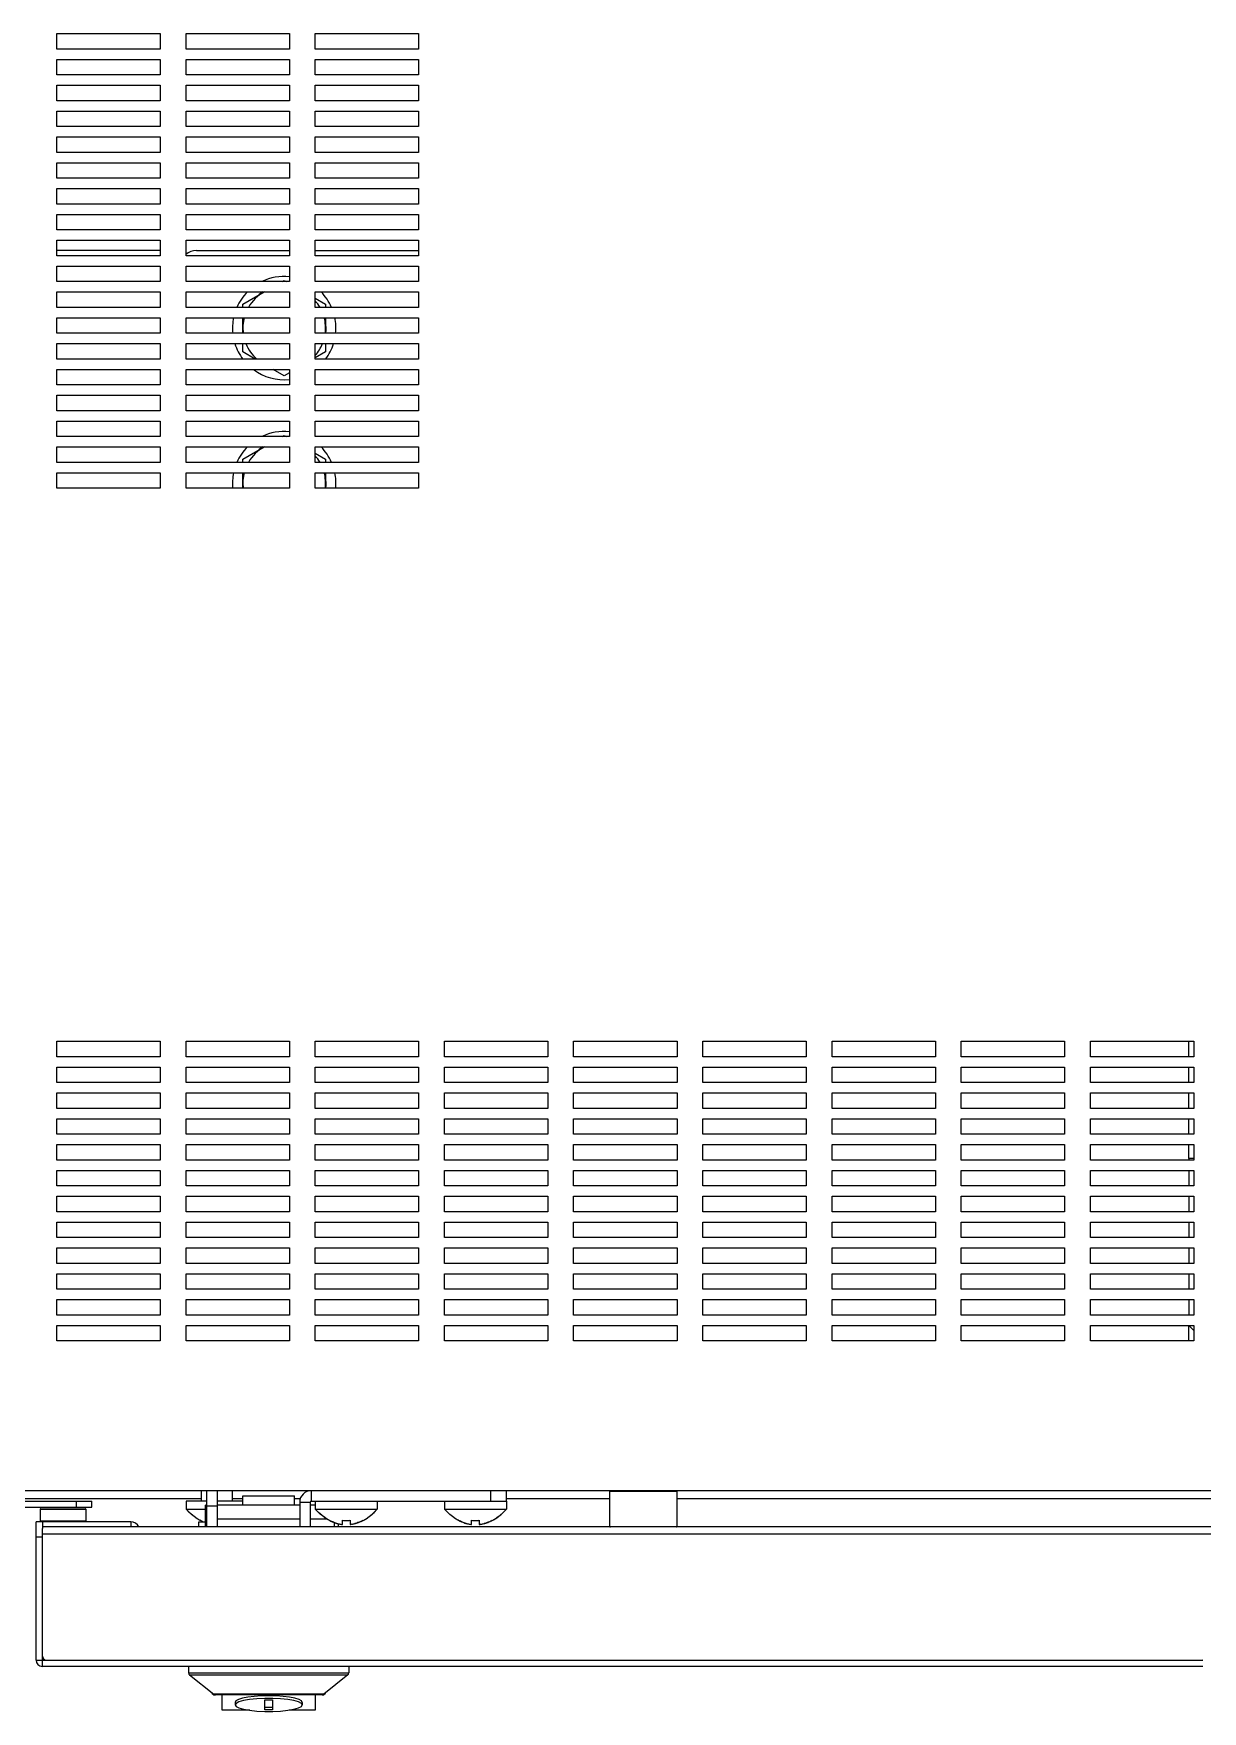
# Model space of a CAD drawing. Header units: millimetres. Extents: x 0 to 301, y -1 to 129.
# Drawn here: x 50.49 to 73.11, y -0.87 to 31.6 of the extents above; entities that cross this region are included whole.
import ezdxf

# ---------------------------------------------------------------- set-up
doc = ezdxf.new("R2010")
doc.units = ezdxf.units.MM
for name, color, linetype in [('2301-06360_0', 7, 'Continuous'), ('2302-02394_0', 7, 'Continuous'), ('2401-00124-M10-30HMC_0', 7, 'Continuous'), ('2401-00460-M6-12PSTTHC_0', 7, 'Continuous'), ('2404-00011-D10D20-P_0', 7, 'Continuous'), ('2404-00019-D10_0', 7, 'Continuous'), ('4204-00441-MS731-1_0', 7, 'Continuous'), ('4207-49039_0', 7, 'Continuous'), ('4207-49040_0', 7, 'Continuous'), ('4209-00048_0', 7, 'Continuous'), ('4209-00140_0', 7, 'Continuous'), ('4212-06741_0', 7, 'Continuous'), ('4212-14541_0', 7, 'Continuous'), ('4212-14557_0', 7, 'Continuous'), ('4212-14559_1_0', 7, 'Continuous'), ('4212-14578_1_0', 7, 'Continuous'), ('4212-14578_2_0', 7, 'Continuous'), ('4212-14578_5_0', 7, 'Continuous'), ('4212-14578_6_0', 7, 'Continuous'), ('4212-20365_0', 7, 'Continuous')]:
    doc.layers.add(name, color=color, linetype=linetype)

msp = doc.modelspace()

# ---------------------------------------------------------------- linework, layer by layer
at = {"layer": '2301-06360_0', "color": 7, "linetype": 'Continuous'}
for p, q in [((72.84, 9.83), (72.84, 9.8)), ((72.84, 9.6), (72.84, 9.3)), ((72.84, 9.1), (72.84, 8.8)), ((72.84, 8.6), (72.84, 8.3)), ((72.84, 8.1), (72.84, 7.8)), ((72.84, 7.6), (72.84, 7.3)), ((72.84, 7.1), (72.84, 6.8)), ((72.84, 6.6), (72.94, 6.5))]:
    msp.add_line(p, q, dxfattribs=at)
at = {"layer": '2302-02394_0', "color": 7, "linetype": 'Continuous'}
for p, q in [((72.84, 11.8), (72.84, 12.1)), ((72.84, 11.3), (72.84, 11.6)), ((72.84, 10.8), (72.84, 11.1)), ((72.84, 10.3), (72.84, 10.6)), ((72.84, 9.83), (72.84, 10.1)), ((72.94, 9.83), (72.84, 9.83))]:
    msp.add_line(p, q, dxfattribs=at)
at = {"layer": '2401-00124-M10-30HMC_0', "color": 7, "linetype": 'Continuous'}
for p, q in [((55.299, 26.8), (55.34, 26.824)), ((55.34, 26.824), (55.381, 26.8)), ((54.54, 26.362), (54.952, 26.6)), ((54.54, 26.3), (54.54, 26.362)), ((55.94, 26.477), (56.14, 26.362)), ((56.14, 26.362), (56.14, 26.3)), ((54.54, 25.8), (54.54, 26.1)), ((56.14, 26.1), (56.14, 25.8)), ((54.54, 25.438), (54.54, 25.6)), ((54.779, 25.3), (54.54, 25.438)), ((56.14, 25.438), (55.94, 25.323)), ((56.14, 25.6), (56.14, 25.438)), ((55.34, 24.976), (55.126, 25.1)), ((55.44, 25.034), (55.34, 24.976)), ((55.299, 23.8), (55.34, 23.824)), ((55.34, 23.824), (55.381, 23.8)), ((54.54, 23.362), (54.952, 23.6)), ((55.94, 23.477), (56.14, 23.362)), ((54.54, 23.3), (54.54, 23.362)), ((54.54, 22.8), (54.54, 23.1)), ((56.14, 23.362), (56.14, 23.3)), ((56.14, 23.1), (56.14, 22.8))]:
    msp.add_line(p, q, dxfattribs=at)
for centre, start, end in [((55.34, 25.9), 118.8068, 149.9072), ((55.34, 25.9), 30.0928, 41.3007), ((55.34, 25.9), 165.4872, 187.1938), ((55.34, 25.9), 352.8062, 14.5128), ((55.34, 25.9), 202.0879, 228.7473), ((55.34, 25.9), 318.6993, 337.9121), ((55.34, 22.9), 118.8068, 149.9072), ((55.34, 22.9), 30.0928, 41.3007), ((55.34, 22.9), 165.4872, 187.1938), ((55.34, 22.9), 352.8062, 14.5128)]:
    msp.add_arc(centre, 0.8, start, end, dxfattribs=at)
at = {"layer": '2401-00460-M6-12PSTTHC_0', "color": 7, "linetype": 'Continuous'}
for p, q in [((53.74, 3.2), (53.74, 3.4)), ((54.34, 3.2), (54.34, 3.4)), ((53.44, 3.2), (53.44, 3.04)), ((53.84, 3.2), (53.44, 3.2)), ((53.503, 2.979), (53.44, 3.04)), ((53.44, 3.04), (53.815, 3.04)), ((53.565, 2.925), (53.503, 2.979)), ((53.599, 2.899), (53.545, 2.942)), ((53.628, 2.878), (53.565, 2.925)), ((54.54, 3.2), (54.04, 3.2)), ((55.94, 3.2), (55.94, 3.04)), ((56.003, 2.979), (55.94, 3.04)), ((55.94, 3.04), (57.14, 3.04)), ((56.065, 2.925), (56.003, 2.979)), ((56.099, 2.899), (56.045, 2.942)), ((56.128, 2.878), (56.065, 2.925)), ((56.952, 2.878), (57.015, 2.925)), ((56.981, 2.899), (57.035, 2.942)), ((57.015, 2.925), (57.077, 2.979)), ((57.077, 2.979), (57.14, 3.04)), ((57.14, 3.2), (57.14, 3.04)), ((58.44, 3.2), (58.44, 3.04)), ((58.503, 2.979), (58.44, 3.04)), ((58.44, 3.04), (59.64, 3.04)), ((58.565, 2.925), (58.503, 2.979)), ((58.599, 2.899), (58.545, 2.942)), ((58.628, 2.878), (58.565, 2.925)), ((59.452, 2.878), (59.515, 2.925)), ((59.481, 2.899), (59.535, 2.942)), ((59.515, 2.925), (59.577, 2.979)), ((59.577, 2.979), (59.64, 3.04)), ((59.64, 3.2), (59.64, 3.04)), ((53.656, 2.859), (53.599, 2.899)), ((53.689, 2.838), (53.628, 2.878)), ((53.715, 2.824), (53.656, 2.859)), ((53.715, 2.824), (53.689, 2.838)), ((53.715, 2.824), (53.715, 2.828)), ((53.715, 2.828), (53.74, 2.815)), ((53.717, 2.827), (53.715, 2.828)), ((53.74, 2.815), (53.771, 2.8)), ((56.156, 2.859), (56.099, 2.899)), ((56.189, 2.838), (56.128, 2.878)), ((56.215, 2.824), (56.156, 2.859)), ((56.215, 2.824), (56.189, 2.838)), ((56.215, 2.824), (56.215, 2.828)), ((56.217, 2.827), (56.215, 2.828)), ((56.373, 2.763), (56.39, 2.759)), ((56.388, 2.759), (56.405, 2.756)), ((56.404, 2.756), (56.419, 2.753)), ((56.419, 2.753), (56.435, 2.75)), ((56.434, 2.75), (56.45, 2.748)), ((56.45, 2.748), (56.465, 2.746)), ((56.465, 2.746), (56.465, 2.828)), ((56.615, 2.828), (56.615, 2.746)), ((56.615, 2.746), (56.63, 2.748)), ((56.646, 2.75), (56.63, 2.748)), ((56.645, 2.75), (56.661, 2.753)), ((56.661, 2.753), (56.676, 2.756)), ((56.675, 2.756), (56.692, 2.759)), ((56.69, 2.759), (56.707, 2.763)), ((56.836, 2.813), (56.865, 2.828)), ((56.865, 2.824), (56.924, 2.859)), ((56.865, 2.824), (56.891, 2.838)), ((56.865, 2.828), (56.865, 2.824)), ((56.891, 2.838), (56.952, 2.878)), ((56.924, 2.859), (56.981, 2.899)), ((58.656, 2.859), (58.599, 2.899)), ((58.689, 2.838), (58.628, 2.878)), ((58.715, 2.824), (58.656, 2.859)), ((58.715, 2.824), (58.689, 2.838)), ((58.715, 2.824), (58.715, 2.828)), ((58.717, 2.827), (58.715, 2.828)), ((58.873, 2.763), (58.89, 2.759)), ((58.888, 2.759), (58.905, 2.756)), ((58.904, 2.756), (58.919, 2.753)), ((58.919, 2.753), (58.935, 2.75)), ((58.934, 2.75), (58.95, 2.748)), ((58.95, 2.748), (58.965, 2.746)), ((58.965, 2.746), (58.965, 2.828)), ((59.115, 2.828), (59.115, 2.746)), ((59.115, 2.746), (59.13, 2.748)), ((59.146, 2.75), (59.13, 2.748)), ((59.145, 2.75), (59.161, 2.753)), ((59.161, 2.753), (59.176, 2.756)), ((59.175, 2.756), (59.192, 2.759)), ((59.19, 2.759), (59.207, 2.763)), ((59.336, 2.813), (59.365, 2.828)), ((59.365, 2.824), (59.424, 2.859)), ((59.365, 2.824), (59.391, 2.838)), ((59.365, 2.828), (59.365, 2.824)), ((59.391, 2.838), (59.452, 2.878)), ((59.424, 2.859), (59.481, 2.899))]:
    msp.add_line(p, q, dxfattribs=at)
for points in [[(53.545, 2.942), (53.492, 2.989), (53.44, 3.04)], [(56.045, 2.942), (55.992, 2.989), (55.94, 3.04)], [(57.035, 2.942), (57.088, 2.989), (57.14, 3.04)], [(58.545, 2.942), (58.492, 2.989), (58.44, 3.04)], [(59.535, 2.942), (59.588, 2.989), (59.64, 3.04)], [(56.215, 2.828), (56.244, 2.813), (56.27, 2.801), (56.293, 2.791), (56.315, 2.782), (56.336, 2.775), (56.355, 2.768), (56.375, 2.763)], [(56.358, 2.767), (56.34, 2.773), (56.321, 2.78), (56.3, 2.788), (56.278, 2.797), (56.256, 2.807), (56.24, 2.815)], [(56.465, 2.828), (56.484, 2.826), (56.503, 2.825), (56.522, 2.824), (56.541, 2.824), (56.559, 2.824), (56.578, 2.825), (56.596, 2.826), (56.615, 2.828)], [(56.705, 2.763), (56.722, 2.767), (56.74, 2.773), (56.759, 2.78), (56.78, 2.788), (56.802, 2.797), (56.824, 2.807), (56.84, 2.815)], [(56.836, 2.813), (56.81, 2.801), (56.787, 2.791), (56.765, 2.782), (56.744, 2.775), (56.725, 2.768), (56.707, 2.763)], [(58.715, 2.828), (58.744, 2.813), (58.77, 2.801), (58.793, 2.791), (58.815, 2.782), (58.836, 2.775), (58.855, 2.768), (58.875, 2.763)], [(58.858, 2.767), (58.84, 2.773), (58.821, 2.78), (58.8, 2.788), (58.778, 2.797), (58.756, 2.807), (58.74, 2.815)], [(58.965, 2.828), (58.984, 2.826), (59.003, 2.825), (59.022, 2.824), (59.041, 2.824), (59.059, 2.824), (59.078, 2.825), (59.096, 2.826), (59.115, 2.828)], [(59.205, 2.763), (59.222, 2.767), (59.24, 2.773), (59.259, 2.78), (59.28, 2.788), (59.302, 2.797), (59.324, 2.807), (59.34, 2.815)], [(59.336, 2.813), (59.31, 2.801), (59.287, 2.791), (59.265, 2.782), (59.244, 2.775), (59.225, 2.768), (59.207, 2.763)]]:
    msp.add_lwpolyline(points, dxfattribs=at)
at = {"layer": '2404-00011-D10D20-P_0', "color": 7, "linetype": 'Continuous'}
for centre, start, end in [((55.34, 25.9), 84.2431, 115.6956), ((55.34, 25.9), 135.431, 156.3958), ((55.34, 25.9), 23.6042, 44.569), ((55.34, 25.9), 168.4341, 185.7515), ((55.34, 25.9), 354.2485, 11.5659), ((55.34, 25.9), 197.4793, 216.9796), ((55.34, 25.9), 323.0204, 342.5207), ((55.34, 25.9), 233.3255, 275.7569), ((55.34, 22.9), 84.2431, 115.6956), ((55.34, 22.9), 135.431, 156.3958), ((55.34, 22.9), 23.6042, 44.569), ((55.34, 22.9), 168.4341, 185.7515), ((55.34, 22.9), 354.2485, 11.5659)]:
    msp.add_arc(centre, 1, start, end, dxfattribs=at)
at = {"layer": '2404-00019-D10_0', "color": 7, "linetype": 'Continuous'}
for p, q in [((54.534, 25.976), (54.54, 25.976)), ((54.534, 22.976), (54.54, 22.976))]:
    msp.add_line(p, q, dxfattribs=at)
for centre, start, end in [((55.34, 25.9), 120.0549, 128.6347), ((55.34, 25.9), 171.4932, 187.108), ((55.34, 25.9), 352.8932, 8.1511), ((55.34, 22.9), 120.0549, 128.6347), ((55.34, 22.9), 171.4932, 187.108), ((55.34, 22.9), 352.8932, 8.1511)]:
    msp.add_arc(centre, 0.81, start, end, dxfattribs=at)
at = {"layer": '4204-00441-MS731-1_0', "color": 7, "linetype": 'Continuous'}
for p, q in [((54.54, 3.12), (54.54, 3.3)), ((54.54, 3.3), (55.54, 3.3)), ((55.54, 3.12), (55.54, 3.3)), ((53.69, 2.7), (53.69, 2.8)), ((53.69, 2.8), (53.815, 2.8)), ((56.39, 2.7), (56.39, 2.759)), ((53.49, 0), (53.49, -0.126)), ((56.59, 0), (56.59, -0.126)), ((53.49, -0.126), (56.59, -0.126)), ((53.509, -0.165), (53.976, -0.539)), ((53.509, -0.165), (56.571, -0.165)), ((56.571, -0.165), (56.104, -0.539)), ((56.104, -0.539), (53.976, -0.539)), ((56.072, -0.55), (54.008, -0.55)), ((54.14, -0.85), (54.14, -0.55)), ((54.965, -0.843), (54.965, -0.647)), ((54.965, -0.647), (55.115, -0.647)), ((55.115, -0.647), (55.115, -0.843)), ((55.94, -0.55), (55.94, -0.85)), ((54.672, -0.85), (54.14, -0.85)), ((54.39, -0.696), (54.39, -0.745)), ((54.409, -0.715), (54.39, -0.745)), ((55.115, -0.794), (54.965, -0.794)), ((55.115, -0.843), (54.965, -0.843)), ((55.94, -0.85), (55.433, -0.85)), ((55.69, -0.745), (55.671, -0.715)), ((55.69, -0.696), (55.69, -0.745))]:
    msp.add_line(p, q, dxfattribs=at)
for points in [[(55.69, -0.696), (55.674, -0.668), (55.626, -0.641), (55.548, -0.617), (55.445, -0.596), (55.322, -0.581), (55.185, -0.572), (55.04, -0.569), (54.895, -0.572), (54.758, -0.581), (54.635, -0.596), (54.532, -0.617), (54.454, -0.641), (54.406, -0.668), (54.39, -0.696)], [(55.671, -0.715), (55.616, -0.686), (55.527, -0.66), (55.409, -0.64), (55.27, -0.626), (55.118, -0.618), (54.962, -0.618), (54.81, -0.626), (54.671, -0.64), (54.553, -0.66), (54.464, -0.686), (54.409, -0.715)], [(54.39, -0.745), (54.409, -0.776), (54.464, -0.804), (54.553, -0.83), (54.671, -0.85)], [(54.671, -0.85), (54.81, -0.864), (54.962, -0.872), (55.118, -0.872), (55.27, -0.864)], [(55.27, -0.864), (55.409, -0.85), (55.527, -0.83), (55.616, -0.804), (55.671, -0.776), (55.69, -0.745)]]:
    msp.add_lwpolyline(points, dxfattribs=at)
for centre, start, end in [((53.54, -0.126), 180, 231.3402), ((56.54, -0.126), 308.6598, 360), ((53.99, -0.5), 195.2742, 270), ((54.008, -0.5), 231.3402, 270), ((56.072, -0.5), 270, 308.6598), ((56.09, -0.5), 270, 344.7258)]:
    msp.add_arc(centre, 0.05, start, end, dxfattribs=at)
at = {"layer": '4207-49039_0', "color": 7, "linetype": 'Continuous'}
msp.add_line((52.94, 27.4), (50.94, 27.4), dxfattribs=at)
at = {"layer": '4207-49040_0', "color": 7, "linetype": 'Continuous'}
for p, q in [((53.64, 27.4), (55.44, 27.4)), ((55.94, 27.4), (57.94, 27.4))]:
    msp.add_line(p, q, dxfattribs=at)
msp.add_arc((53.64, 27.1), 0.3, 90, 132.0032, dxfattribs=at)
at = {"layer": '4209-00048_0', "color": 7, "linetype": 'Continuous'}
for p, q in [((50.62, 3.04), (50.62, 2.81)), ((50.62, 3.04), (51.5, 3.04)), ((50.63, 3.05), (51.49, 3.05)), ((51.5, 3.04), (51.5, 2.81)), ((51.5, 2.81), (50.62, 2.81))]:
    msp.add_line(p, q, dxfattribs=at)
for centre, start, end in [((50.63, 3.04), 90, 180), ((51.49, 3.04), 0, 90), ((50.63, 2.81), 180, 270), ((51.49, 2.81), 270, 0)]:
    msp.add_arc(centre, 0.01, start, end, dxfattribs=at)
at = {"layer": '4209-00140_0', "color": 7, "linetype": 'Continuous'}
for p, q in [((61.64, 2.71), (61.64, 3.39)), ((61.64, 3.39), (62.94, 3.39)), ((62.94, 2.71), (62.94, 3.39)), ((61.64, 2.71), (62.94, 2.71))]:
    msp.add_line(p, q, dxfattribs=at)
for centre, start, end in [((61.65, 3.39), 90, 180), ((62.93, 3.39), 0, 90), ((61.65, 2.71), 180, 270), ((62.93, 2.71), 270, 0)]:
    msp.add_arc(centre, 0.01, start, end, dxfattribs=at)
at = {"layer": '4212-06741_0', "color": 7, "linetype": 'Continuous'}
for p, q in [((53.84, 2.7), (53.84, 3.4)), ((54.04, 3.4), (54.04, 2.7)), ((55.86, 3.4), (55.86, 3.2)), ((59.34, 3.2), (59.34, 3.4)), ((59.64, 3.2), (59.64, 3.4)), ((54.04, 3.1), (53.84, 3.1)), ((55.64, 3.18), (55.64, 2.7)), ((55.64, 3.18), (55.84, 3.18)), ((55.84, 3.18), (55.84, 2.7)), ((55.86, 3.2), (59.64, 3.2))]:
    msp.add_line(p, q, dxfattribs=at)
for radius in [0.22, 0.02]:
    msp.add_arc((55.86, 3.18), radius, 90, 180, dxfattribs=at)
at = {"layer": '4212-14541_0', "color": 7, "linetype": 'Continuous'}
for p, q in [((37.54, 3.25), (53.74, 3.25)), ((54.34, 3.25), (54.54, 3.25)), ((55.54, 3.25), (55.654, 3.25)), ((59.64, 3.25), (61.64, 3.25)), ((62.94, 3.25), (84.64, 3.25))]:
    msp.add_line(p, q, dxfattribs=at)
at = {"layer": '4212-14557_0', "color": 7, "linetype": 'Continuous'}
for p, q in [((50.94, 31.3), (50.94, 31.6)), ((50.94, 31.6), (52.94, 31.6)), ((52.94, 31.6), (52.94, 31.3)), ((53.44, 31.3), (53.44, 31.6)), ((53.44, 31.6), (55.44, 31.6)), ((55.44, 31.6), (55.44, 31.3)), ((55.94, 31.3), (55.94, 31.6)), ((55.94, 31.6), (57.94, 31.6)), ((57.94, 31.6), (57.94, 31.3)), ((52.94, 31.3), (50.94, 31.3)), ((55.44, 31.3), (53.44, 31.3)), ((57.94, 31.3), (55.94, 31.3)), ((50.94, 30.8), (50.94, 31.1)), ((50.94, 31.1), (52.94, 31.1)), ((52.94, 31.1), (52.94, 30.8)), ((53.44, 30.8), (53.44, 31.1)), ((53.44, 31.1), (55.44, 31.1)), ((55.44, 31.1), (55.44, 30.8)), ((55.94, 30.8), (55.94, 31.1)), ((55.94, 31.1), (57.94, 31.1)), ((57.94, 31.1), (57.94, 30.8)), ((52.94, 30.8), (50.94, 30.8)), ((50.94, 30.3), (50.94, 30.6)), ((50.94, 30.6), (52.94, 30.6)), ((52.94, 30.6), (52.94, 30.3)), ((55.44, 30.8), (53.44, 30.8)), ((53.44, 30.3), (53.44, 30.6)), ((53.44, 30.6), (55.44, 30.6)), ((55.44, 30.6), (55.44, 30.3)), ((57.94, 30.8), (55.94, 30.8)), ((55.94, 30.3), (55.94, 30.6)), ((55.94, 30.6), (57.94, 30.6)), ((57.94, 30.6), (57.94, 30.3)), ((52.94, 30.3), (50.94, 30.3)), ((55.44, 30.3), (53.44, 30.3)), ((57.94, 30.3), (55.94, 30.3)), ((50.94, 29.8), (50.94, 30.1)), ((50.94, 30.1), (52.94, 30.1)), ((52.94, 30.1), (52.94, 29.8)), ((53.44, 29.8), (53.44, 30.1)), ((53.44, 30.1), (55.44, 30.1)), ((55.44, 30.1), (55.44, 29.8)), ((55.94, 29.8), (55.94, 30.1)), ((55.94, 30.1), (57.94, 30.1)), ((57.94, 30.1), (57.94, 29.8)), ((52.94, 29.8), (50.94, 29.8)), ((50.94, 29.3), (50.94, 29.6)), ((50.94, 29.6), (52.94, 29.6)), ((52.94, 29.6), (52.94, 29.3)), ((55.44, 29.8), (53.44, 29.8)), ((53.44, 29.3), (53.44, 29.6)), ((53.44, 29.6), (55.44, 29.6)), ((55.44, 29.6), (55.44, 29.3)), ((57.94, 29.8), (55.94, 29.8)), ((55.94, 29.3), (55.94, 29.6)), ((55.94, 29.6), (57.94, 29.6)), ((57.94, 29.6), (57.94, 29.3)), ((52.94, 29.3), (50.94, 29.3)), ((55.44, 29.3), (53.44, 29.3)), ((57.94, 29.3), (55.94, 29.3)), ((50.94, 28.8), (50.94, 29.1)), ((50.94, 29.1), (52.94, 29.1)), ((52.94, 29.1), (52.94, 28.8)), ((53.44, 28.8), (53.44, 29.1)), ((53.44, 29.1), (55.44, 29.1)), ((55.44, 29.1), (55.44, 28.8)), ((55.94, 28.8), (55.94, 29.1)), ((55.94, 29.1), (57.94, 29.1)), ((57.94, 29.1), (57.94, 28.8)), ((52.94, 28.8), (50.94, 28.8)), ((50.94, 28.3), (50.94, 28.6)), ((50.94, 28.6), (52.94, 28.6)), ((52.94, 28.6), (52.94, 28.3)), ((55.44, 28.8), (53.44, 28.8)), ((53.44, 28.3), (53.44, 28.6)), ((53.44, 28.6), (55.44, 28.6)), ((55.44, 28.6), (55.44, 28.3)), ((57.94, 28.8), (55.94, 28.8)), ((55.94, 28.3), (55.94, 28.6)), ((55.94, 28.6), (57.94, 28.6)), ((57.94, 28.6), (57.94, 28.3)), ((52.94, 28.3), (50.94, 28.3)), ((55.44, 28.3), (53.44, 28.3)), ((57.94, 28.3), (55.94, 28.3)), ((50.94, 27.8), (50.94, 28.1)), ((50.94, 28.1), (52.94, 28.1)), ((52.94, 28.1), (52.94, 27.8)), ((53.44, 27.8), (53.44, 28.1)), ((53.44, 28.1), (55.44, 28.1)), ((55.44, 28.1), (55.44, 27.8)), ((55.94, 27.8), (55.94, 28.1)), ((55.94, 28.1), (57.94, 28.1)), ((57.94, 28.1), (57.94, 27.8)), ((52.94, 27.8), (50.94, 27.8)), ((55.44, 27.8), (53.44, 27.8)), ((57.94, 27.8), (55.94, 27.8)), ((50.94, 27.3), (50.94, 27.6)), ((50.94, 27.6), (52.94, 27.6)), ((52.94, 27.3), (50.94, 27.3)), ((52.94, 27.6), (52.94, 27.3)), ((53.44, 27.3), (53.44, 27.6)), ((53.44, 27.6), (55.44, 27.6)), ((55.44, 27.3), (53.44, 27.3)), ((55.44, 27.6), (55.44, 27.3)), ((55.94, 27.3), (55.94, 27.6)), ((55.94, 27.6), (57.94, 27.6)), ((57.94, 27.3), (55.94, 27.3)), ((57.94, 27.6), (57.94, 27.3)), ((50.94, 26.8), (50.94, 27.1)), ((50.94, 27.1), (52.94, 27.1)), ((52.94, 27.1), (52.94, 26.8)), ((53.44, 26.8), (53.44, 27.1)), ((53.44, 27.1), (55.44, 27.1)), ((55.44, 27.1), (55.44, 26.8)), ((55.94, 26.8), (55.94, 27.1)), ((55.94, 27.1), (57.94, 27.1)), ((57.94, 27.1), (57.94, 26.8)), ((52.94, 26.8), (50.94, 26.8)), ((55.44, 26.8), (53.44, 26.8)), ((57.94, 26.8), (55.94, 26.8)), ((50.94, 26.3), (50.94, 26.6)), ((50.94, 26.6), (52.94, 26.6)), ((52.94, 26.6), (52.94, 26.3)), ((53.44, 26.3), (53.44, 26.6)), ((53.44, 26.6), (55.44, 26.6)), ((55.44, 26.6), (55.44, 26.3)), ((55.94, 26.3), (55.94, 26.6)), ((55.94, 26.6), (57.94, 26.6)), ((57.94, 26.6), (57.94, 26.3)), ((52.94, 26.3), (50.94, 26.3)), ((50.94, 25.8), (50.94, 26.1)), ((50.94, 26.1), (52.94, 26.1)), ((52.94, 26.1), (52.94, 25.8)), ((55.44, 26.3), (53.44, 26.3)), ((53.44, 25.8), (53.44, 26.1)), ((53.44, 26.1), (55.44, 26.1)), ((55.44, 26.1), (55.44, 25.8)), ((57.94, 26.3), (55.94, 26.3)), ((55.94, 25.8), (55.94, 26.1)), ((55.94, 26.1), (57.94, 26.1)), ((57.94, 26.1), (57.94, 25.8)), ((52.94, 25.8), (50.94, 25.8)), ((55.44, 25.8), (53.44, 25.8)), ((57.94, 25.8), (55.94, 25.8)), ((50.94, 25.3), (50.94, 25.6)), ((50.94, 25.6), (52.94, 25.6)), ((52.94, 25.6), (52.94, 25.3)), ((53.44, 25.3), (53.44, 25.6)), ((53.44, 25.6), (55.44, 25.6)), ((55.44, 25.6), (55.44, 25.3)), ((55.94, 25.3), (55.94, 25.6)), ((55.94, 25.6), (57.94, 25.6)), ((57.94, 25.6), (57.94, 25.3)), ((52.94, 25.3), (50.94, 25.3)), ((50.94, 24.8), (50.94, 25.1)), ((50.94, 25.1), (52.94, 25.1)), ((52.94, 25.1), (52.94, 24.8)), ((55.44, 25.3), (53.44, 25.3)), ((53.44, 24.8), (53.44, 25.1)), ((53.44, 25.1), (55.44, 25.1)), ((55.44, 25.1), (55.44, 24.8)), ((57.94, 25.3), (55.94, 25.3)), ((55.94, 24.8), (55.94, 25.1)), ((55.94, 25.1), (57.94, 25.1)), ((57.94, 25.1), (57.94, 24.8)), ((52.94, 24.8), (50.94, 24.8)), ((55.44, 24.8), (53.44, 24.8)), ((57.94, 24.8), (55.94, 24.8)), ((50.94, 24.3), (50.94, 24.6)), ((50.94, 24.6), (52.94, 24.6)), ((52.94, 24.6), (52.94, 24.3)), ((53.44, 24.3), (53.44, 24.6)), ((53.44, 24.6), (55.44, 24.6)), ((55.44, 24.6), (55.44, 24.3)), ((55.94, 24.3), (55.94, 24.6)), ((55.94, 24.6), (57.94, 24.6)), ((57.94, 24.6), (57.94, 24.3)), ((52.94, 24.3), (50.94, 24.3)), ((50.94, 23.8), (50.94, 24.1)), ((50.94, 24.1), (52.94, 24.1)), ((52.94, 24.1), (52.94, 23.8)), ((55.44, 24.3), (53.44, 24.3)), ((53.44, 23.8), (53.44, 24.1)), ((53.44, 24.1), (55.44, 24.1)), ((55.44, 24.1), (55.44, 23.8)), ((57.94, 24.3), (55.94, 24.3)), ((55.94, 23.8), (55.94, 24.1)), ((55.94, 24.1), (57.94, 24.1)), ((57.94, 24.1), (57.94, 23.8)), ((52.94, 23.8), (50.94, 23.8)), ((55.44, 23.8), (53.44, 23.8)), ((57.94, 23.8), (55.94, 23.8)), ((50.94, 23.3), (50.94, 23.6)), ((50.94, 23.6), (52.94, 23.6)), ((52.94, 23.6), (52.94, 23.3)), ((53.44, 23.3), (53.44, 23.6)), ((53.44, 23.6), (55.44, 23.6)), ((55.44, 23.6), (55.44, 23.3)), ((55.94, 23.3), (55.94, 23.6)), ((55.94, 23.6), (57.94, 23.6)), ((57.94, 23.6), (57.94, 23.3)), ((52.94, 23.3), (50.94, 23.3)), ((50.94, 22.8), (50.94, 23.1)), ((50.94, 23.1), (52.94, 23.1)), ((52.94, 23.1), (52.94, 22.8)), ((55.44, 23.3), (53.44, 23.3)), ((53.44, 22.8), (53.44, 23.1)), ((53.44, 23.1), (55.44, 23.1)), ((55.44, 23.1), (55.44, 22.8)), ((57.94, 23.3), (55.94, 23.3)), ((55.94, 22.8), (55.94, 23.1)), ((55.94, 23.1), (57.94, 23.1)), ((57.94, 23.1), (57.94, 22.8)), ((52.94, 22.8), (50.94, 22.8)), ((55.44, 22.8), (53.44, 22.8)), ((57.94, 22.8), (55.94, 22.8)), ((50.94, 11.8), (50.94, 12.1)), ((50.94, 12.1), (52.94, 12.1)), ((52.94, 12.1), (52.94, 11.8)), ((53.44, 11.8), (53.44, 12.1)), ((53.44, 12.1), (55.44, 12.1)), ((55.44, 12.1), (55.44, 11.8)), ((55.94, 11.8), (55.94, 12.1)), ((55.94, 12.1), (57.94, 12.1)), ((57.94, 12.1), (57.94, 11.8)), ((58.44, 11.8), (58.44, 12.1)), ((58.44, 12.1), (60.44, 12.1)), ((60.44, 12.1), (60.44, 11.8)), ((60.94, 11.8), (60.94, 12.1)), ((60.94, 12.1), (62.94, 12.1)), ((62.94, 12.1), (62.94, 11.8)), ((63.44, 11.8), (63.44, 12.1)), ((63.44, 12.1), (65.44, 12.1)), ((65.44, 12.1), (65.44, 11.8)), ((65.94, 11.8), (65.94, 12.1)), ((65.94, 12.1), (67.94, 12.1)), ((67.94, 12.1), (67.94, 11.8)), ((68.44, 11.8), (68.44, 12.1)), ((68.44, 12.1), (70.44, 12.1)), ((70.44, 12.1), (70.44, 11.8)), ((70.94, 11.8), (70.94, 12.1)), ((70.94, 12.1), (72.94, 12.1)), ((72.94, 12.1), (72.94, 11.8)), ((52.94, 11.8), (50.94, 11.8)), ((55.44, 11.8), (53.44, 11.8)), ((57.94, 11.8), (55.94, 11.8)), ((60.44, 11.8), (58.44, 11.8)), ((62.94, 11.8), (60.94, 11.8)), ((65.44, 11.8), (63.44, 11.8)), ((67.94, 11.8), (65.94, 11.8)), ((70.44, 11.8), (68.44, 11.8)), ((72.94, 11.8), (70.94, 11.8)), ((50.94, 11.3), (50.94, 11.6)), ((50.94, 11.6), (52.94, 11.6)), ((52.94, 11.6), (52.94, 11.3)), ((53.44, 11.3), (53.44, 11.6)), ((53.44, 11.6), (55.44, 11.6)), ((55.44, 11.6), (55.44, 11.3)), ((55.94, 11.3), (55.94, 11.6)), ((55.94, 11.6), (57.94, 11.6)), ((57.94, 11.6), (57.94, 11.3)), ((58.44, 11.3), (58.44, 11.6)), ((58.44, 11.6), (60.44, 11.6)), ((60.44, 11.6), (60.44, 11.3)), ((60.94, 11.3), (60.94, 11.6)), ((60.94, 11.6), (62.94, 11.6)), ((62.94, 11.6), (62.94, 11.3)), ((63.44, 11.3), (63.44, 11.6)), ((63.44, 11.6), (65.44, 11.6)), ((65.44, 11.6), (65.44, 11.3)), ((65.94, 11.3), (65.94, 11.6)), ((65.94, 11.6), (67.94, 11.6)), ((67.94, 11.6), (67.94, 11.3)), ((68.44, 11.3), (68.44, 11.6)), ((68.44, 11.6), (70.44, 11.6)), ((70.44, 11.6), (70.44, 11.3)), ((70.94, 11.3), (70.94, 11.6)), ((70.94, 11.6), (72.94, 11.6)), ((72.94, 11.6), (72.94, 11.3)), ((52.94, 11.3), (50.94, 11.3)), ((50.94, 10.8), (50.94, 11.1)), ((50.94, 11.1), (52.94, 11.1)), ((52.94, 11.1), (52.94, 10.8)), ((55.44, 11.3), (53.44, 11.3)), ((53.44, 10.8), (53.44, 11.1)), ((53.44, 11.1), (55.44, 11.1)), ((55.44, 11.1), (55.44, 10.8)), ((57.94, 11.3), (55.94, 11.3)), ((55.94, 10.8), (55.94, 11.1)), ((55.94, 11.1), (57.94, 11.1)), ((57.94, 11.1), (57.94, 10.8)), ((60.44, 11.3), (58.44, 11.3)), ((58.44, 10.8), (58.44, 11.1)), ((58.44, 11.1), (60.44, 11.1)), ((60.44, 11.1), (60.44, 10.8)), ((62.94, 11.3), (60.94, 11.3)), ((60.94, 10.8), (60.94, 11.1)), ((60.94, 11.1), (62.94, 11.1)), ((62.94, 11.1), (62.94, 10.8)), ((65.44, 11.3), (63.44, 11.3)), ((63.44, 10.8), (63.44, 11.1)), ((63.44, 11.1), (65.44, 11.1)), ((65.44, 11.1), (65.44, 10.8)), ((67.94, 11.3), (65.94, 11.3)), ((65.94, 10.8), (65.94, 11.1)), ((65.94, 11.1), (67.94, 11.1)), ((67.94, 11.1), (67.94, 10.8)), ((70.44, 11.3), (68.44, 11.3)), ((68.44, 10.8), (68.44, 11.1)), ((68.44, 11.1), (70.44, 11.1)), ((70.44, 11.1), (70.44, 10.8)), ((72.94, 11.3), (70.94, 11.3)), ((70.94, 10.8), (70.94, 11.1)), ((70.94, 11.1), (72.94, 11.1)), ((72.94, 11.1), (72.94, 10.8)), ((52.94, 10.8), (50.94, 10.8)), ((55.44, 10.8), (53.44, 10.8)), ((57.94, 10.8), (55.94, 10.8)), ((60.44, 10.8), (58.44, 10.8)), ((62.94, 10.8), (60.94, 10.8)), ((65.44, 10.8), (63.44, 10.8)), ((67.94, 10.8), (65.94, 10.8)), ((70.44, 10.8), (68.44, 10.8)), ((72.94, 10.8), (70.94, 10.8)), ((50.94, 10.3), (50.94, 10.6)), ((50.94, 10.6), (52.94, 10.6)), ((52.94, 10.6), (52.94, 10.3)), ((53.44, 10.3), (53.44, 10.6)), ((53.44, 10.6), (55.44, 10.6)), ((55.44, 10.6), (55.44, 10.3)), ((55.94, 10.3), (55.94, 10.6)), ((55.94, 10.6), (57.94, 10.6)), ((57.94, 10.6), (57.94, 10.3)), ((58.44, 10.3), (58.44, 10.6)), ((58.44, 10.6), (60.44, 10.6)), ((60.44, 10.6), (60.44, 10.3)), ((60.94, 10.3), (60.94, 10.6)), ((60.94, 10.6), (62.94, 10.6)), ((62.94, 10.6), (62.94, 10.3)), ((63.44, 10.3), (63.44, 10.6)), ((63.44, 10.6), (65.44, 10.6)), ((65.44, 10.6), (65.44, 10.3)), ((65.94, 10.3), (65.94, 10.6)), ((65.94, 10.6), (67.94, 10.6)), ((67.94, 10.6), (67.94, 10.3)), ((68.44, 10.3), (68.44, 10.6)), ((68.44, 10.6), (70.44, 10.6)), ((70.44, 10.6), (70.44, 10.3)), ((70.94, 10.3), (70.94, 10.6)), ((70.94, 10.6), (72.94, 10.6)), ((72.94, 10.6), (72.94, 10.3)), ((52.94, 10.3), (50.94, 10.3)), ((50.94, 9.8), (50.94, 10.1)), ((50.94, 10.1), (52.94, 10.1)), ((52.94, 10.1), (52.94, 9.8)), ((55.44, 10.3), (53.44, 10.3)), ((53.44, 9.8), (53.44, 10.1)), ((53.44, 10.1), (55.44, 10.1)), ((55.44, 10.1), (55.44, 9.8)), ((57.94, 10.3), (55.94, 10.3)), ((55.94, 9.8), (55.94, 10.1)), ((55.94, 10.1), (57.94, 10.1)), ((57.94, 10.1), (57.94, 9.8)), ((60.44, 10.3), (58.44, 10.3)), ((58.44, 9.8), (58.44, 10.1)), ((58.44, 10.1), (60.44, 10.1)), ((60.44, 10.1), (60.44, 9.8)), ((62.94, 10.3), (60.94, 10.3)), ((60.94, 9.8), (60.94, 10.1)), ((60.94, 10.1), (62.94, 10.1)), ((62.94, 10.1), (62.94, 9.8)), ((65.44, 10.3), (63.44, 10.3)), ((63.44, 9.8), (63.44, 10.1)), ((63.44, 10.1), (65.44, 10.1)), ((65.44, 10.1), (65.44, 9.8)), ((67.94, 10.3), (65.94, 10.3)), ((65.94, 9.8), (65.94, 10.1)), ((65.94, 10.1), (67.94, 10.1)), ((67.94, 10.1), (67.94, 9.8)), ((70.44, 10.3), (68.44, 10.3)), ((68.44, 9.8), (68.44, 10.1)), ((68.44, 10.1), (70.44, 10.1)), ((70.44, 10.1), (70.44, 9.8)), ((72.94, 10.3), (70.94, 10.3)), ((70.94, 9.8), (70.94, 10.1)), ((70.94, 10.1), (72.94, 10.1)), ((72.94, 10.1), (72.94, 9.8)), ((52.94, 9.8), (50.94, 9.8)), ((55.44, 9.8), (53.44, 9.8)), ((57.94, 9.8), (55.94, 9.8)), ((60.44, 9.8), (58.44, 9.8)), ((62.94, 9.8), (60.94, 9.8)), ((65.44, 9.8), (63.44, 9.8)), ((67.94, 9.8), (65.94, 9.8)), ((70.44, 9.8), (68.44, 9.8)), ((72.94, 9.8), (70.94, 9.8)), ((50.94, 9.3), (50.94, 9.6)), ((50.94, 9.6), (52.94, 9.6)), ((52.94, 9.6), (52.94, 9.3)), ((53.44, 9.3), (53.44, 9.6)), ((53.44, 9.6), (55.44, 9.6)), ((55.44, 9.6), (55.44, 9.3)), ((55.94, 9.3), (55.94, 9.6)), ((55.94, 9.6), (57.94, 9.6)), ((57.94, 9.6), (57.94, 9.3)), ((58.44, 9.3), (58.44, 9.6)), ((58.44, 9.6), (60.44, 9.6)), ((60.44, 9.6), (60.44, 9.3)), ((60.94, 9.3), (60.94, 9.6)), ((60.94, 9.6), (62.94, 9.6)), ((62.94, 9.6), (62.94, 9.3)), ((63.44, 9.3), (63.44, 9.6)), ((63.44, 9.6), (65.44, 9.6)), ((65.44, 9.6), (65.44, 9.3)), ((65.94, 9.3), (65.94, 9.6)), ((65.94, 9.6), (67.94, 9.6)), ((67.94, 9.6), (67.94, 9.3)), ((68.44, 9.3), (68.44, 9.6)), ((68.44, 9.6), (70.44, 9.6)), ((70.44, 9.6), (70.44, 9.3)), ((70.94, 9.3), (70.94, 9.6)), ((70.94, 9.6), (72.94, 9.6)), ((72.94, 9.6), (72.94, 9.3)), ((52.94, 9.3), (50.94, 9.3)), ((50.94, 8.8), (50.94, 9.1)), ((50.94, 9.1), (52.94, 9.1)), ((52.94, 9.1), (52.94, 8.8)), ((55.44, 9.3), (53.44, 9.3)), ((53.44, 8.8), (53.44, 9.1)), ((53.44, 9.1), (55.44, 9.1)), ((55.44, 9.1), (55.44, 8.8)), ((57.94, 9.3), (55.94, 9.3)), ((55.94, 8.8), (55.94, 9.1)), ((55.94, 9.1), (57.94, 9.1)), ((57.94, 9.1), (57.94, 8.8)), ((60.44, 9.3), (58.44, 9.3)), ((58.44, 8.8), (58.44, 9.1)), ((58.44, 9.1), (60.44, 9.1)), ((60.44, 9.1), (60.44, 8.8)), ((62.94, 9.3), (60.94, 9.3)), ((60.94, 8.8), (60.94, 9.1)), ((60.94, 9.1), (62.94, 9.1)), ((62.94, 9.1), (62.94, 8.8)), ((65.44, 9.3), (63.44, 9.3)), ((63.44, 8.8), (63.44, 9.1)), ((63.44, 9.1), (65.44, 9.1)), ((65.44, 9.1), (65.44, 8.8)), ((67.94, 9.3), (65.94, 9.3)), ((65.94, 8.8), (65.94, 9.1)), ((65.94, 9.1), (67.94, 9.1)), ((67.94, 9.1), (67.94, 8.8)), ((70.44, 9.3), (68.44, 9.3)), ((68.44, 8.8), (68.44, 9.1)), ((68.44, 9.1), (70.44, 9.1)), ((70.44, 9.1), (70.44, 8.8)), ((72.94, 9.3), (70.94, 9.3)), ((70.94, 8.8), (70.94, 9.1)), ((70.94, 9.1), (72.94, 9.1)), ((72.94, 9.1), (72.94, 8.8)), ((52.94, 8.8), (50.94, 8.8)), ((55.44, 8.8), (53.44, 8.8)), ((57.94, 8.8), (55.94, 8.8)), ((60.44, 8.8), (58.44, 8.8)), ((62.94, 8.8), (60.94, 8.8)), ((65.44, 8.8), (63.44, 8.8)), ((67.94, 8.8), (65.94, 8.8)), ((70.44, 8.8), (68.44, 8.8)), ((72.94, 8.8), (70.94, 8.8)), ((50.94, 8.3), (50.94, 8.6)), ((50.94, 8.6), (52.94, 8.6)), ((52.94, 8.6), (52.94, 8.3)), ((53.44, 8.3), (53.44, 8.6)), ((53.44, 8.6), (55.44, 8.6)), ((55.44, 8.6), (55.44, 8.3)), ((55.94, 8.3), (55.94, 8.6)), ((55.94, 8.6), (57.94, 8.6)), ((57.94, 8.6), (57.94, 8.3)), ((58.44, 8.3), (58.44, 8.6)), ((58.44, 8.6), (60.44, 8.6)), ((60.44, 8.6), (60.44, 8.3)), ((60.94, 8.3), (60.94, 8.6)), ((60.94, 8.6), (62.94, 8.6)), ((62.94, 8.6), (62.94, 8.3)), ((63.44, 8.3), (63.44, 8.6)), ((63.44, 8.6), (65.44, 8.6)), ((65.44, 8.6), (65.44, 8.3)), ((65.94, 8.3), (65.94, 8.6)), ((65.94, 8.6), (67.94, 8.6)), ((67.94, 8.6), (67.94, 8.3)), ((68.44, 8.3), (68.44, 8.6)), ((68.44, 8.6), (70.44, 8.6)), ((70.44, 8.6), (70.44, 8.3)), ((70.94, 8.3), (70.94, 8.6)), ((70.94, 8.6), (72.94, 8.6)), ((72.94, 8.6), (72.94, 8.3)), ((52.94, 8.3), (50.94, 8.3)), ((55.44, 8.3), (53.44, 8.3)), ((57.94, 8.3), (55.94, 8.3)), ((60.44, 8.3), (58.44, 8.3)), ((62.94, 8.3), (60.94, 8.3)), ((65.44, 8.3), (63.44, 8.3)), ((67.94, 8.3), (65.94, 8.3)), ((70.44, 8.3), (68.44, 8.3)), ((72.94, 8.3), (70.94, 8.3)), ((50.94, 7.8), (50.94, 8.1)), ((50.94, 8.1), (52.94, 8.1)), ((52.94, 7.8), (50.94, 7.8)), ((52.94, 8.1), (52.94, 7.8)), ((53.44, 7.8), (53.44, 8.1)), ((53.44, 8.1), (55.44, 8.1)), ((55.44, 7.8), (53.44, 7.8)), ((55.44, 8.1), (55.44, 7.8)), ((55.94, 7.8), (55.94, 8.1)), ((55.94, 8.1), (57.94, 8.1)), ((57.94, 7.8), (55.94, 7.8)), ((57.94, 8.1), (57.94, 7.8)), ((58.44, 7.8), (58.44, 8.1)), ((58.44, 8.1), (60.44, 8.1)), ((60.44, 7.8), (58.44, 7.8)), ((60.44, 8.1), (60.44, 7.8)), ((60.94, 7.8), (60.94, 8.1)), ((60.94, 8.1), (62.94, 8.1)), ((62.94, 7.8), (60.94, 7.8)), ((62.94, 8.1), (62.94, 7.8)), ((63.44, 7.8), (63.44, 8.1)), ((63.44, 8.1), (65.44, 8.1)), ((65.44, 7.8), (63.44, 7.8)), ((65.44, 8.1), (65.44, 7.8)), ((65.94, 7.8), (65.94, 8.1)), ((65.94, 8.1), (67.94, 8.1)), ((67.94, 7.8), (65.94, 7.8)), ((67.94, 8.1), (67.94, 7.8)), ((68.44, 7.8), (68.44, 8.1)), ((68.44, 8.1), (70.44, 8.1)), ((70.44, 7.8), (68.44, 7.8)), ((70.44, 8.1), (70.44, 7.8)), ((70.94, 7.8), (70.94, 8.1)), ((70.94, 8.1), (72.94, 8.1)), ((72.94, 7.8), (70.94, 7.8)), ((72.94, 8.1), (72.94, 7.8)), ((50.94, 7.3), (50.94, 7.6)), ((50.94, 7.6), (52.94, 7.6)), ((52.94, 7.6), (52.94, 7.3)), ((53.44, 7.3), (53.44, 7.6)), ((53.44, 7.6), (55.44, 7.6)), ((55.44, 7.6), (55.44, 7.3)), ((55.94, 7.3), (55.94, 7.6)), ((55.94, 7.6), (57.94, 7.6)), ((57.94, 7.6), (57.94, 7.3)), ((58.44, 7.3), (58.44, 7.6)), ((58.44, 7.6), (60.44, 7.6)), ((60.44, 7.6), (60.44, 7.3)), ((60.94, 7.3), (60.94, 7.6)), ((60.94, 7.6), (62.94, 7.6)), ((62.94, 7.6), (62.94, 7.3)), ((63.44, 7.3), (63.44, 7.6)), ((63.44, 7.6), (65.44, 7.6)), ((65.44, 7.6), (65.44, 7.3)), ((65.94, 7.3), (65.94, 7.6)), ((65.94, 7.6), (67.94, 7.6)), ((67.94, 7.6), (67.94, 7.3)), ((68.44, 7.3), (68.44, 7.6)), ((68.44, 7.6), (70.44, 7.6)), ((70.44, 7.6), (70.44, 7.3)), ((70.94, 7.3), (70.94, 7.6)), ((70.94, 7.6), (72.94, 7.6)), ((72.94, 7.6), (72.94, 7.3)), ((52.94, 7.3), (50.94, 7.3)), ((55.44, 7.3), (53.44, 7.3)), ((57.94, 7.3), (55.94, 7.3)), ((60.44, 7.3), (58.44, 7.3)), ((62.94, 7.3), (60.94, 7.3)), ((65.44, 7.3), (63.44, 7.3)), ((67.94, 7.3), (65.94, 7.3)), ((70.44, 7.3), (68.44, 7.3)), ((72.94, 7.3), (70.94, 7.3)), ((50.94, 6.8), (50.94, 7.1)), ((50.94, 7.1), (52.94, 7.1)), ((52.94, 7.1), (52.94, 6.8)), ((53.44, 6.8), (53.44, 7.1)), ((53.44, 7.1), (55.44, 7.1)), ((55.44, 7.1), (55.44, 6.8)), ((55.94, 6.8), (55.94, 7.1)), ((55.94, 7.1), (57.94, 7.1)), ((57.94, 7.1), (57.94, 6.8)), ((58.44, 6.8), (58.44, 7.1)), ((58.44, 7.1), (60.44, 7.1)), ((60.44, 7.1), (60.44, 6.8)), ((60.94, 6.8), (60.94, 7.1)), ((60.94, 7.1), (62.94, 7.1)), ((62.94, 7.1), (62.94, 6.8)), ((63.44, 6.8), (63.44, 7.1)), ((63.44, 7.1), (65.44, 7.1)), ((65.44, 7.1), (65.44, 6.8)), ((65.94, 6.8), (65.94, 7.1)), ((65.94, 7.1), (67.94, 7.1)), ((67.94, 7.1), (67.94, 6.8)), ((68.44, 6.8), (68.44, 7.1)), ((68.44, 7.1), (70.44, 7.1)), ((70.44, 7.1), (70.44, 6.8)), ((70.94, 6.8), (70.94, 7.1)), ((70.94, 7.1), (72.94, 7.1)), ((72.94, 7.1), (72.94, 6.8)), ((52.94, 6.8), (50.94, 6.8)), ((50.94, 6.3), (50.94, 6.6)), ((50.94, 6.6), (52.94, 6.6)), ((52.94, 6.6), (52.94, 6.3)), ((55.44, 6.8), (53.44, 6.8)), ((53.44, 6.3), (53.44, 6.6)), ((53.44, 6.6), (55.44, 6.6)), ((55.44, 6.6), (55.44, 6.3)), ((57.94, 6.8), (55.94, 6.8)), ((55.94, 6.3), (55.94, 6.6)), ((55.94, 6.6), (57.94, 6.6)), ((57.94, 6.6), (57.94, 6.3)), ((60.44, 6.8), (58.44, 6.8)), ((58.44, 6.3), (58.44, 6.6)), ((58.44, 6.6), (60.44, 6.6)), ((60.44, 6.6), (60.44, 6.3)), ((62.94, 6.8), (60.94, 6.8)), ((60.94, 6.3), (60.94, 6.6)), ((60.94, 6.6), (62.94, 6.6)), ((62.94, 6.6), (62.94, 6.3)), ((65.44, 6.8), (63.44, 6.8)), ((63.44, 6.3), (63.44, 6.6)), ((63.44, 6.6), (65.44, 6.6)), ((65.44, 6.6), (65.44, 6.3)), ((67.94, 6.8), (65.94, 6.8)), ((65.94, 6.3), (65.94, 6.6)), ((65.94, 6.6), (67.94, 6.6)), ((67.94, 6.6), (67.94, 6.3)), ((70.44, 6.8), (68.44, 6.8)), ((68.44, 6.3), (68.44, 6.6)), ((68.44, 6.6), (70.44, 6.6)), ((70.44, 6.6), (70.44, 6.3)), ((72.94, 6.8), (70.94, 6.8)), ((70.94, 6.3), (70.94, 6.6)), ((70.94, 6.6), (72.94, 6.6)), ((72.94, 6.6), (72.94, 6.3)), ((52.94, 6.3), (50.94, 6.3)), ((55.44, 6.3), (53.44, 6.3)), ((57.94, 6.3), (55.94, 6.3)), ((60.44, 6.3), (58.44, 6.3)), ((62.94, 6.3), (60.94, 6.3)), ((65.44, 6.3), (63.44, 6.3)), ((67.94, 6.3), (65.94, 6.3)), ((70.44, 6.3), (68.44, 6.3)), ((72.94, 6.3), (70.94, 6.3)), ((83.39, 3.4), (17.19, 3.4))]:
    msp.add_line(p, q, dxfattribs=at)
at = {"layer": '4212-14559_1_0', "color": 7, "linetype": 'Continuous'}
for p, q in [((50.26, 3.2), (51.62, 3.2)), ((50.26, 3.08), (51.62, 3.08)), ((51.32, 3.08), (51.32, 3.2)), ((51.62, 3.08), (51.62, 3.2))]:
    msp.add_line(p, q, dxfattribs=at)
at = {"layer": '4212-14578_1_0', "color": 7, "linetype": 'Continuous'}
for p, q in [((50.54, 0.12), (50.54, 2.8)), ((50.66, 2.8), (50.54, 2.8)), ((50.66, 2.8), (50.66, 2.67)), ((50.66, 2.5), (50.54, 2.5)), ((50.66, 0), (50.66, 2.539)), ((50.54, 0.12), (73.115, 0.12)), ((73.115, 0), (50.66, 0))]:
    msp.add_line(p, q, dxfattribs=at)
msp.add_arc((50.66, 0.12), 0.12, 180, 270, dxfattribs=at)
at = {"layer": '4212-14578_2_0', "color": 7, "linetype": 'Continuous'}
for p, q in [((96.31, 2.7), (50.66, 2.7)), ((50.66, 0.2), (50.66, 2.67)), ((96.395, 2.56), (50.66, 2.56)), ((50.74, 0.12), (73.072, 0.12))]:
    msp.add_line(p, q, dxfattribs=at)
for centre, start, end in [((50.74, 0.2), 180, 270), ((73.072, 0.2), 270, 295.0881)]:
    msp.add_arc(centre, 0.08, start, end, dxfattribs=at)
at = {"layer": '4212-14578_5_0', "color": 7, "linetype": 'Continuous'}
for q in [(50.66, 2.8), (52.37, 2.7)]:
    msp.add_line((52.37, 2.8), q, dxfattribs=at)
msp.add_arc((52.37, 2.63), 0.17, 24.4782, 90, dxfattribs=at)
at = {"layer": '4212-14578_6_0', "color": 7, "linetype": 'Continuous'}
for p, q in [((53.815, 2.7), (53.815, 3.12)), ((53.84, 3.12), (53.815, 3.12)), ((55.64, 3.12), (54.04, 3.12)), ((55.94, 3.12), (55.84, 3.12)), ((53.84, 2.85), (53.815, 2.85)), ((55.64, 2.85), (54.04, 2.85)), ((56.171, 2.85), (55.84, 2.85)), ((56.315, 2.7), (56.315, 2.782))]:
    msp.add_line(p, q, dxfattribs=at)
at = {"layer": '4212-20365_0', "color": 7, "linetype": 'Continuous'}
msp.add_line((72.84, 6.3), (72.84, 6.6), dxfattribs=at)

doc.saveas('drawing.dxf')
